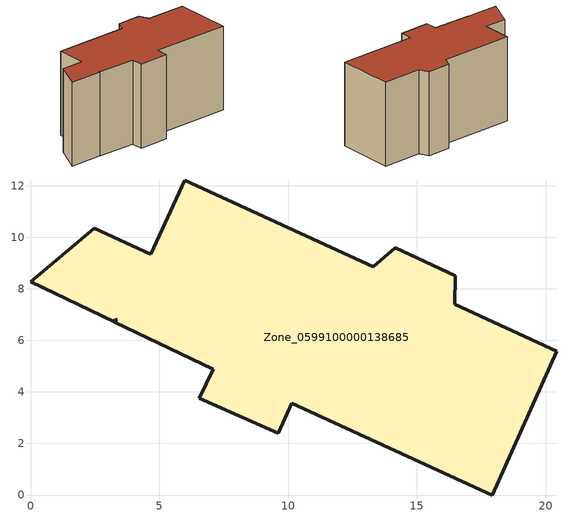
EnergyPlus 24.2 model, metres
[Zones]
Zone_0599100000138685
 floor ground (C_G): 5.98,12.23 13.31,8.86 14.16,9.6 16.49,8.52 16.46,7.41 20.43,5.58 17.93,0 10.13,3.56 9.62,2.4 6.54,3.75 7.08,4.88 3.26,6.71 3.34,6.8 3.29,6.83 3.25,6.72 0,8.28 2.47,10.36 4.66,9.35 z0
 wall outside (C_F): 16.49,8.52 14.16,9.6 13.31,8.86 5.98,12.23 4.66,9.35 2.47,10.36 0,8.28 3.25,6.72 3.29,6.83 3.34,6.8 3.26,6.71 7.08,4.88 6.54,3.75 9.62,2.4 10.13,3.56 17.93,0 20.43,5.58 16.46,7.41 16.49,8.52 z0:9.22
 roof outside (C_R): 3.29,6.83 3.34,6.8 3.26,6.71 7.08,4.88 6.54,3.75 9.62,2.4 10.13,3.56 17.93,0 20.43,5.58 16.46,7.41 16.49,8.52 14.16,9.6 13.31,8.86 5.98,12.23 4.66,9.35 2.47,10.36 0,8.28 3.25,6.72 z9.22
[BUILDING]
Pand.0599100000138685: North Axis=0; Terrain=City; Loads Convergence Tolerance Value=0.04; Temperature Convergence Tolerance Value=0.4; Solar Distribution=FullExterior; Maximum Number of Warmup Days=25; Minimum Number of Warmup Days=1
[Site:Location]
Rotterdam.The.Hague.AP_ZH_NLD Design_Conditions: Latitude=51.96; Longitude=4.45; Time Zone=1; Elevation=-4.5
[SITE:GROUNDTEMPERATURE:BUILDINGSURFACE]
18, 18, 18, 18, 18, 18, 18, 18, 18, 18, 18, 18
[MATERIAL] Thermal Absorptance=0.9; Solar Absorptance=0.7; Visible Absorptance=0.7
Name | Roughness | Thickness | Conductivity | Density | Specific Heat
G.TC.1946 | MediumSmooth | 0.15 | 1 | 540 | 1210
F.TC.1946 | Rough | 0.3 | 0.857143 | 1920 | 840
R.TC.1946 | MediumRough | 0.2 | 0.909091 | 1500 | 1000
[CONSTRUCTION]
C_G: G.TC.1946
C_F: F.TC.1946
C_R: R.TC.1946
[ZONE]
Zone_0599100000138685: Type=1; Multiplier=1; Ceiling Height=Autocalculate; Volume=Autocalculate; Floor Area=autocalculate; Part of Total Floor Area=Yes
[ZONEINFILTRATION:DESIGNFLOWRATE]
Infil_Zone_0599100000138685: Zone or ZoneList or Space or SpaceList=Zone_0599100000138685; Schedule=AlwaysOn; Design Flow Rate Calculation Method=Flow/Area; Flow Rate per Floor Area=0.003; Constant Term Coefficient=1; Temperature Term Coefficient=0; Velocity Term Coefficient=0; Velocity Squared Term Coefficient=0
[HVACTEMPLATE:ZONE:IDEALLOADSAIRSYSTEM]
Zone_0599100000138685: Maximum Heating Supply Air Temperature=50; Minimum Cooling Supply Air Temperature=13; Maximum Heating Supply Air Humidity Ratio=0.0156; Minimum Cooling Supply Air Humidity Ratio=0.0077; Heating Limit=NoLimit; Cooling Limit=NoLimit; Dehumidification Control Type=ConstantSensibleHeatRatio; Cooling Sensible Heat Ratio=0.7; Dehumidification Setpoint=60; Humidification Control Type=None; Humidification Setpoint=30; Outdoor Air Method=None; Outdoor Air Flow Rate per Person=0.00944; Outdoor Air Flow Rate per Zone Floor Area=0; Outdoor Air Flow Rate per Zone=0; Demand Controlled Ventilation Type=None; Outdoor Air Economizer Type=NoEconomizer; Heat Recovery Type=None; Sensible Heat Recovery Effectiveness=0.7; Latent Heat Recovery Effectiveness=0.65
[ZONECONTROL:THERMOSTAT]
ThermostatControl_Zone_0599100000138685: Zone or ZoneList=Zone_0599100000138685; Control Type Schedule=DualSetpointControlType; Control 1=Thermostat_Zone_0599100000138685; Temperature Difference Between Cutout And Setpoint=0
[THERMOSTATSETPOINT:DUALSETPOINT]
Thermostat_Zone_0599100000138685: Heating Setpoint Temperature Schedule=HeatingSetpoint_Zone_0599100000138685; Cooling Setpoint Temperature Schedule=CoolingSetpoint_Zone_0599100000138685
[SCHEDULE:COMPACT]
HeatingSetpoint_Zone_0599100000138685: Through: 12/31, For: AllDays, Until: 24:00, 21
CoolingSetpoint_Zone_0599100000138685: Through: 12/31, For: AllDays, Until: 24:00, 24
DualSetpointControlType: Through: 12/31, For: AllDays, Until: 24:00, 4
AlwaysOn: Through: 12/31, For: AllDays, Until: 24:00, 1
